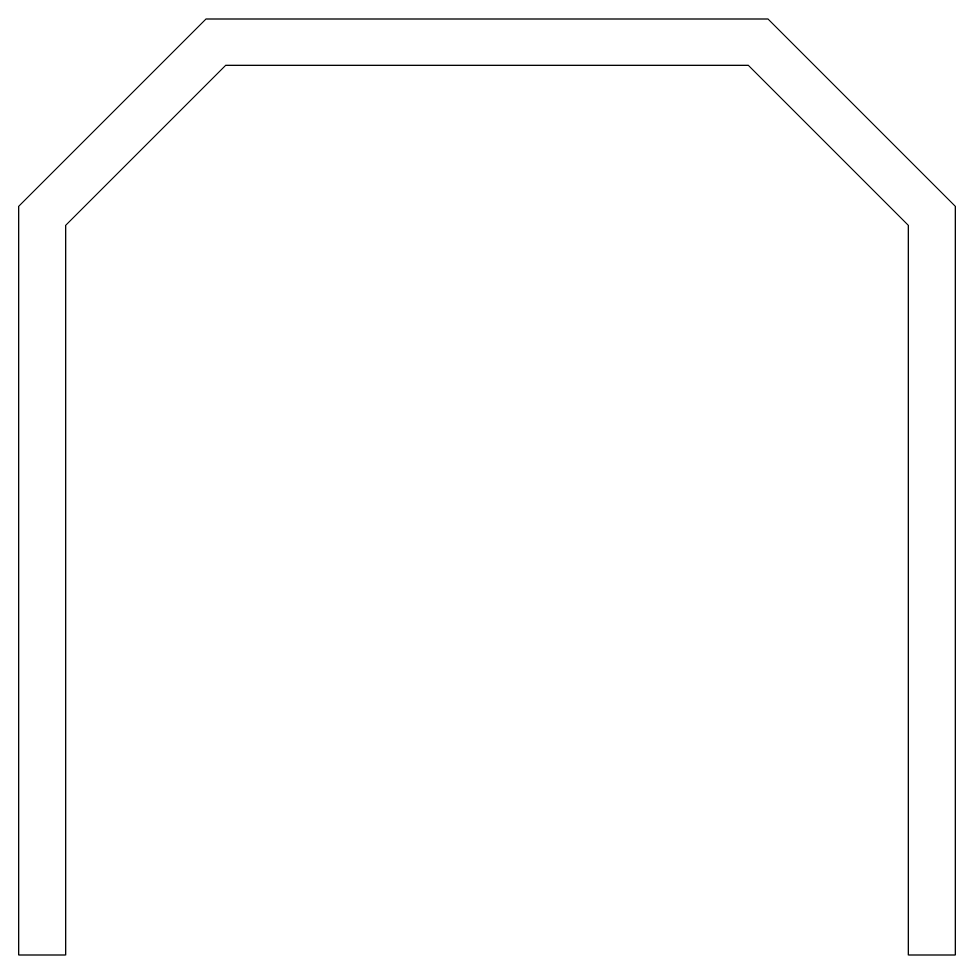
# Model space of a CAD drawing. Header units: millimetres. Extents: x -44 to 156, y 0 to 200.
import ezdxf

# ---------------------------------------------------------------- set-up
doc = ezdxf.new("R2010")
doc.units = ezdxf.units.MM
doc.layers.get('0').update_dxf_attribs({"linetype": 'CONTINUOUS'})

msp = doc.modelspace()

# ---------------------------------------------------------------- linework, layer by layer
msp.add_lwpolyline([(156.33, 160), (156.33, 0), (146.33, 0), (146.33, 10), (146.33, 155.86), (112.19, 190), (0.47, 190), (-33.67, 155.86), (-33.67, 10), (-33.67, 0), (-43.67, 0), (-43.67, 160), (-3.67, 200), (116.33, 200)], close=True)

doc.saveas('drawing.dxf')
